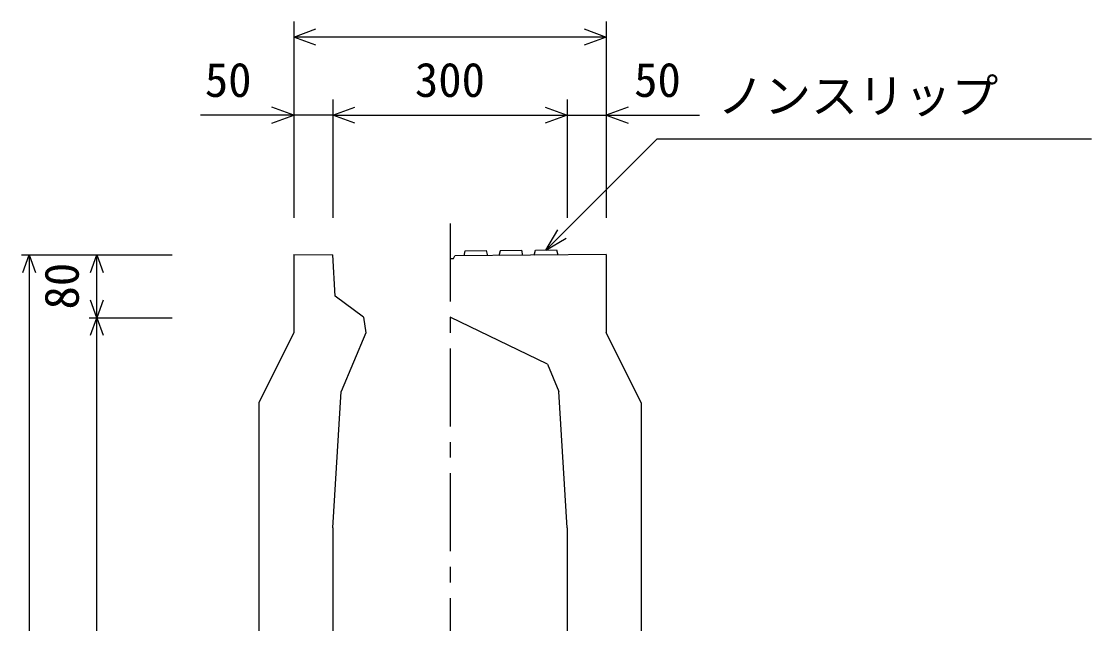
# Model space of a CAD drawing. Units: millimetres, scale not verified. Extents: x -16800 to 16800, y -5940 to 5940.
# Drawn here: x 1801 to 3172, y -694 to 78 of the extents above; entities that cross this region are included whole.
import ezdxf
from ezdxf.enums import TextEntityAlignment as Align

# ---------------------------------------------------------------- set-up
doc = ezdxf.new("R2010")
doc.units = ezdxf.units.MM
doc.header["$LTSCALE"] = 20
doc.linetypes.add('CHAIN1', pattern=[8, 5, -1, 1, -1])
for name, color, linetype, lineweight in [('0-0_DIM', 7, 'Continuous', 25), ('0-2_HATCH', 6, 'Continuous', 25), ('0-5_OUTLINE', 3, 'Continuous', 25)]:
    doc.layers.add(name, color=color, linetype=linetype, lineweight=lineweight)
doc.styles.add('ＭＳ ゴシック', font='')
doc.styles.get('ＭＳ ゴシック').set_extended_font_data('MS Gothic')

msp = doc.modelspace()

# ---------------------------------------------------------------- linework, layer by layer
at = {"layer": '0-0_DIM'}
for p, q in [((2150, 77.83), (2150, -173.91)), ((2550, 77.83), (2550, -173.91)), ((2550, 57.83), (2150, 57.83)), ((2200, -22.17), (2200, -173.91)), ((2500, -22.17), (2500, -173.91)), ((2150, -42.17), (2030.34, -42.17)), ((2200, -42.17), (2150, -42.17)), ((2200, -42.17), (2500, -42.17)), ((2500, -42.17), (2550, -42.17)), ((2550, -42.17), (2669.66, -42.17)), ((2472.95, -215.19), (2615.16, -72.97)), ((3172.05, -72.97), (2615.16, -72.97)), ((2472.95, -215.19), (2487.95, -189.21)), ((2472.95, -215.19), (2498.93, -200.19)), ((1800.8, -221.38), (1994.13, -221.38)), ((1810.8, -221.38), (1810.8, -1251.38)), ((1897.46, -301.88), (1897.46, -221.38)), ((1887.46, -301.88), (1994.13, -301.88)), ((1897.46, -1201.38), (1897.46, -301.88))]:
    msp.add_line(p, q, dxfattribs=at)
at = {"layer": '0-0_DIM', "linetype": 'CHAIN1'}
msp.add_line((2350, -181.24), (2350, -1556.54), dxfattribs=at)
at = {"layer": '0-0_DIM'}
for points in [[(2178.23, 47.57), (2150.04, 57.83), (2178.23, 68.09)], [(2521.85, 68.09), (2550.04, 57.83), (2521.85, 47.57)], [(2121.81, -52.43), (2150, -42.17), (2121.81, -31.91)], [(2228.19, -52.43), (2200, -42.17), (2228.19, -31.91)], [(2471.88, -31.91), (2500.08, -42.17), (2471.88, -52.43)], [(2578.12, -31.91), (2549.92, -42.17), (2578.12, -52.43)], [(1802.59, -243.93), (1810.8, -221.38), (1819.01, -243.93)], [(1889.26, -243.93), (1897.46, -221.38), (1905.67, -243.93)], [(1905.67, -279.33), (1897.46, -301.88), (1889.26, -279.33)], [(1889.26, -324.43), (1897.46, -301.88), (1905.67, -324.43)]]:
    msp.add_lwpolyline(points, dxfattribs=at)
at = {"layer": '0-2_HATCH'}
for p, q in [((2413, -222.3), (2414.5, -215.78)), ((2458, -221.84), (2459.5, -215.32))]:
    msp.add_line(p, q, dxfattribs=at)
for points in [[(2368, -222.76), (2369.45, -216.24), (2396.45, -215.97), (2398, -222.45)], [(2414.45, -215.78), (2441.45, -215.51), (2443, -221.99)], [(2459.45, -215.32), (2486.45, -215.05), (2488, -221.53)]]:
    msp.add_lwpolyline(points, dxfattribs=at)
at = {"layer": '0-5_OUTLINE'}
for p, q in [((2150, -220.88), (2150, -320.88)), ((2150, -220.88), (2200, -221.38)), ((2350, -226.08), (2354.5, -226.08)), ((2354.5, -226.08), (2356, -222.82)), ((2550, -220.88), (2356, -222.82)), ((2550, -220.88), (2550, -320.88)), ((2239, -301.38), (2242, -321.38)), ((2474.8, -361.38), (2350, -301.38)), ((2150, -320.88), (2105, -410.88)), ((2242, -321.38), (2210.5, -396.38)), ((2595, -410.88), (2550, -320.88)), ((2474.8, -361.38), (2489.5, -396.38)), ((2200, -571.38), (2210.5, -396.38)), ((2500, -571.38), (2489.5, -396.38)), ((2105, -410.88), (2105, -1251.38)), ((2595, -410.88), (2595, -1251.38)), ((2200, -571.38), (2200, -1251.38)), ((2500, -571.38), (2500, -1251.38))]:
    msp.add_line(p, q, dxfattribs=at)
msp.add_lwpolyline([(2239, -301.38), (2203, -274.25), (2200, -221.38)], dxfattribs=at)

# ---------------------------------------------------------------- texts
at = {"layer": '0-0_DIM', "style": 'ＭＳ ゴシック'}
for s, p in [('50', (2035.81, -32.17)), ('300', (2305, -32.17)), ('50', (2585.91, -32.17)), ('ノンスリップ', (2692.47, -52.79))]:
    msp.add_text(s, height=43.99, dxfattribs=at).set_placement(p, align=Align.BOTTOM_LEFT)
msp.add_text('80', height=43.99, rotation=90, dxfattribs=at).set_placement((1887.46, -291.38), align=Align.BOTTOM_LEFT)

doc.saveas('drawing.dxf')
